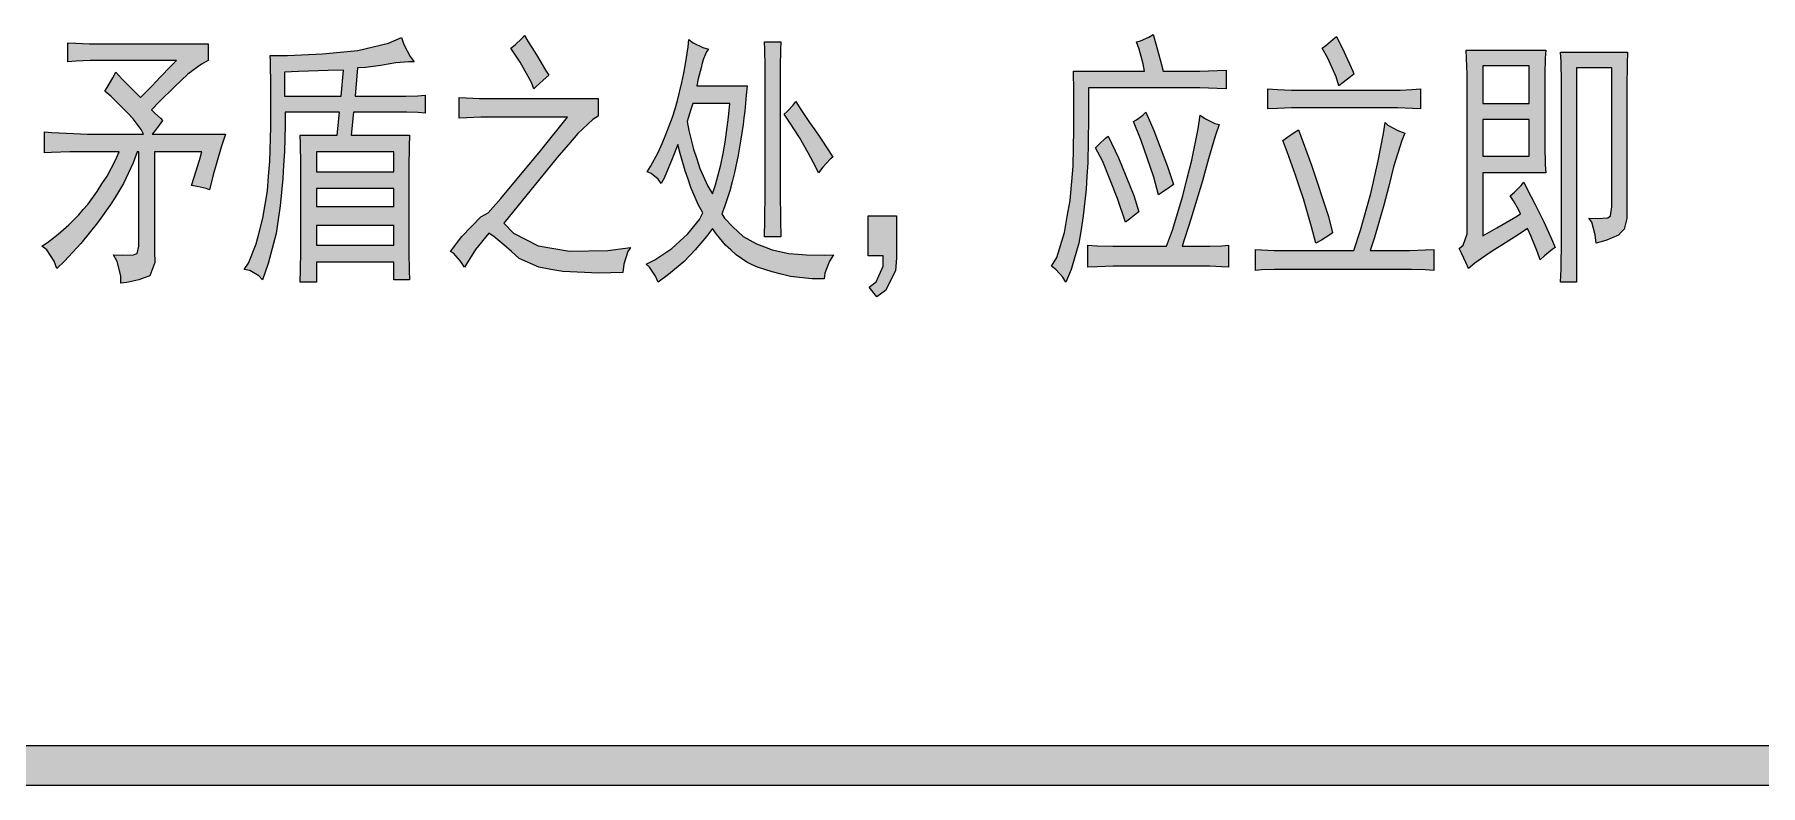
# Model space of a CAD drawing. Header units: millimetres. Extents: x 805 to 6044844, y 120 to 7887884.
# Drawn here: x 6039287 to 6042065, y 7862301 to 7863510 of the extents above; entities that cross this region are included whole.
import ezdxf

# ---------------------------------------------------------------- set-up
doc = ezdxf.new("R2010")
doc.units = ezdxf.units.MM

msp = doc.modelspace()

# ---------------------------------------------------------------- hatches: boundary and pattern name
h = msp.add_hatch(color=0)
h.dxf.hatch_style = 2
h.paths.add_polyline_path([(6039479.9, 7863321.1), (6039479.9, 7863160.7), (6039480.4, 7863143), (6039472.4, 7863121.5), (6039463.3, 7863118.3), (6039454.7, 7863115.1), (6039435.4, 7863110.8), (6039425.7, 7863109.7), (6039425.7, 7863121.5), (6039419.8, 7863144.6), (6039413.9, 7863155.3), (6039428.4, 7863154.8), (6039446.1, 7863155.3), (6039448.8, 7863156.4), (6039452, 7863157.5), (6039454.7, 7863169.3), (6039454.7, 7863178.9), (6039454.7, 7863321.1), (6039452, 7863321.1), (6039445.6, 7863303.4), (6039430, 7863270.2), (6039420.3, 7863254.1), (6039410.7, 7863238.5), (6039388.1, 7863206.8), (6039374.7, 7863190.2), (6039361.3, 7863173.6), (6039335.5, 7863145.1), (6039322.7, 7863133.3), (6039318.4, 7863145.1), (6039306.6, 7863163.4), (6039299, 7863169.3), (6039307.6, 7863175.2), (6039325.3, 7863188.6), (6039333.4, 7863196.1), (6039342, 7863203.6), (6039358.1, 7863219.7), (6039365.1, 7863228.3), (6039372.6, 7863236.4), (6039387.6, 7863257.3), (6039395.6, 7863269.6), (6039403.7, 7863282), (6039417.1, 7863307.7), (6039423, 7863321.1), (6039362.4, 7863321.1), (6039343.6, 7863321.1), (6039314.1, 7863320.1), (6039302.8, 7863319.5), (6039302.8, 7863353.3), (6039314.6, 7863352.3), (6039349.5, 7863350.7), (6039372, 7863349.6), (6039462.2, 7863349.6), (6039458.4, 7863357.1), (6039445.6, 7863374.3), (6039437, 7863383.4), (6039427.8, 7863393.1), (6039409.6, 7863410.8), (6039399.9, 7863418.8), (6039403.7, 7863424.7), (6039412.8, 7863440.3), (6039417.7, 7863449.4), (6039427.8, 7863438.7), (6039447.7, 7863418.3), (6039457.4, 7863408.6), (6039462.7, 7863414), (6039475.6, 7863426.9), (6039482.6, 7863434.4), (6039489.6, 7863441.9), (6039505.7, 7863458.5), (6039515.3, 7863468.2), (6039384.9, 7863468.2), (6039376.3, 7863468.2), (6039353.8, 7863467.1), (6039340.4, 7863466), (6039340.4, 7863496.6), (6039353.3, 7863496.1), (6039374.7, 7863495), (6039383.8, 7863495), (6039566.3, 7863495), (6039566.3, 7863468.2), (6039555.6, 7863462.3), (6039533.6, 7863446.2), (6039522.8, 7863436), (6039512.1, 7863425.8), (6039488, 7863402.2), (6039475.1, 7863388.8), (6039480.4, 7863383.4), (6039489.6, 7863375.4), (6039492.8, 7863371.6), (6039487.4, 7863364.1), (6039479.4, 7863353.3), (6039476.2, 7863349.6), (6039594.2, 7863349.6), (6039587.2, 7863328.7), (6039574.4, 7863284.1), (6039568.5, 7863260), (6039563.1, 7863262.1), (6039548.6, 7863265.3), (6039539.5, 7863266.9), (6039543.8, 7863280.4), (6039552.4, 7863307.7), (6039556.1, 7863321.1)])
h = msp.add_hatch(color=0)
h.paths.add_polyline_path([(6039666.1, 7863476.2), (6039694, 7863476.2), (6039750.4, 7863478.9), (6039778.8, 7863481.6), (6039807.3, 7863484.3), (6039856.7, 7863496.1), (6039877.6, 7863505.2), (6039881.3, 7863494), (6039891.5, 7863474.6), (6039898, 7863466), (6039889.4, 7863466), (6039868.5, 7863464.4), (6039856.1, 7863462.3), (6039844.3, 7863460.1), (6039819.6, 7863456.9), (6039806.7, 7863456.4), (6039803, 7863410.8), (6039877.6, 7863410.8), (6039884.6, 7863410.8), (6039903.9, 7863411.3), (6039915.7, 7863412.4), (6039915.7, 7863383.4), (6039904.4, 7863384.5), (6039886.2, 7863385), (6039879.2, 7863385), (6039800.3, 7863385), (6039796.5, 7863348), (6039890.5, 7863348), (6039889.9, 7863330.3), (6039889.4, 7863296.5), (6039889.4, 7863280.4), (6039889.4, 7863172.5), (6039889.4, 7863159.1), (6039889.9, 7863130.1), (6039890.5, 7863115.1), (6039865.2, 7863115.1), (6039865.2, 7863143.5), (6039740.7, 7863143.5), (6039740.7, 7863111.3), (6039714.4, 7863111.3), (6039715, 7863131.2), (6039715.5, 7863161.2), (6039715.5, 7863172.5), (6039715.5, 7863280.4), (6039715.5, 7863300.8), (6039715, 7863334.6), (6039714.4, 7863348), (6039774, 7863348), (6039777.8, 7863385), (6039690.3, 7863385), (6039690.3, 7863364.1), (6039689.2, 7863321.7), (6039687.6, 7863299.7), (6039686.5, 7863278.2), (6039682.2, 7863234.2), (6039679, 7863212.2), (6039675.8, 7863189.7), (6039662.9, 7863141.4), (6039653.8, 7863115.1), (6039647.9, 7863121.5), (6039633.4, 7863130.1), (6039624.3, 7863131.7), (6039631.3, 7863141.9), (6039643.6, 7863173), (6039649, 7863193.4), (6039654.3, 7863214.3), (6039661.8, 7863258.4), (6039663.5, 7863282), (6039665.6, 7863305.6), (6039667.2, 7863361.4), (6039667.2, 7863393.6), (6039667.2, 7863425.8), (6039666.7, 7863467.1)])
h.paths.add_polyline_path([(6039865.2, 7863170.9), (6039865.2, 7863202.5), (6039740.7, 7863202.5), (6039740.7, 7863170.9)])
h.paths.add_polyline_path([(6039865.2, 7863288.9), (6039865.2, 7863321.1), (6039740.7, 7863321.1), (6039740.7, 7863288.9)])
h.paths.add_polyline_path([(6039780.4, 7863410.8), (6039784.2, 7863452.6), (6039759.5, 7863452.1), (6039711.8, 7863450.5), (6039689.2, 7863449.4), (6039689.2, 7863410.8)])
h.paths.add_polyline_path([(6039865.2, 7863233.1), (6039865.2, 7863262.1), (6039740.7, 7863262.1), (6039740.7, 7863233.1)])
h = msp.add_hatch(color=0)
h.dxf.hatch_style = 2
h.paths.add_polyline_path([(6040090.6, 7863422.6), (6040086.9, 7863432.8), (6040068.6, 7863465.5), (6040053.6, 7863488.1), (6040060.6, 7863493.4), (6040071.3, 7863503.6), (6040075.6, 7863508.4), (6040081.5, 7863498.2), (6040092.3, 7863481.6), (6040096.6, 7863474.6), (6040100.3, 7863468.2), (6040109.4, 7863452.6), (6040114.8, 7863444.6), (6040105.7, 7863436.5), (6040093.9, 7863425.8)])
h = msp.add_hatch(color=0)
h.paths.add_polyline_path([(6040371.9, 7863486.4), (6040368.6, 7863482.1), (6040363.8, 7863470.9), (6040361.7, 7863463.9), (6040360.1, 7863456.4), (6040355.2, 7863438.7), (6040353.1, 7863427.4), (6040434.1, 7863427.4), (6040432.5, 7863412.4), (6040430.4, 7863386.6), (6040428.8, 7863375.9), (6040427.7, 7863365.2), (6040423.9, 7863341.5), (6040421.8, 7863328.7), (6040419.6, 7863315.8), (6040413.7, 7863287.9), (6040410, 7863272.8), (6040406.2, 7863258.4), (6040397.6, 7863232.6), (6040393.3, 7863221.3), (6040397.6, 7863214.3), (6040411, 7863200.4), (6040419.1, 7863192.9), (6040427.7, 7863184.8), (6040449.2, 7863173), (6040462, 7863168.2), (6040474.4, 7863163.4), (6040501.2, 7863157.5), (6040515.7, 7863156.4), (6040529.7, 7863155.3), (6040558.6, 7863154.8), (6040573.1, 7863155.3), (6040566.7, 7863145.1), (6040559.2, 7863125.8), (6040558.1, 7863116.7), (6040538.2, 7863116.7), (6040503.9, 7863120.4), (6040488.9, 7863124.2), (6040474.4, 7863127.9), (6040450.8, 7863135.5), (6040442.2, 7863139.2), (6040433.6, 7863143.5), (6040416.4, 7863155.3), (6040407.8, 7863163.4), (6040399.2, 7863170.9), (6040384.8, 7863188.6), (6040378.3, 7863197.7), (6040368.6, 7863184.8), (6040350.4, 7863163.4), (6040341.3, 7863153.7), (6040332.7, 7863144.6), (6040307.5, 7863123.6), (6040290.8, 7863111.3), (6040286.5, 7863121), (6040276.9, 7863135.5), (6040271.5, 7863140.3), (6040285.5, 7863147.3), (6040312.8, 7863165.5), (6040325.7, 7863177.3), (6040338.6, 7863189.1), (6040357.4, 7863212.2), (6040362.7, 7863222.9), (6040355.2, 7863236.4), (6040343.4, 7863263.7), (6040339.1, 7863277.1), (6040334.3, 7863290.6), (6040326.3, 7863318.5), (6040322.5, 7863333), (6040313.4, 7863309.9), (6040300.5, 7863278.7), (6040295.7, 7863270.2), (6040290.8, 7863277.1), (6040279.6, 7863286.3), (6040273.1, 7863288.9), (6040278.5, 7863297.5), (6040290.8, 7863320.1), (6040297.3, 7863334.6), (6040303.2, 7863349.1), (6040313.9, 7863377), (6040318.2, 7863390.4), (6040322, 7863403.8), (6040328.9, 7863432.8), (6040332.2, 7863447.8), (6040334.8, 7863462.8), (6040339.1, 7863490.2), (6040340.2, 7863502), (6040347.2, 7863496.6), (6040362.7, 7863489.1)])
h.paths.add_polyline_path([(6040337.5, 7863370), (6040340.2, 7863355.5), (6040347.7, 7863325.4), (6040353.1, 7863309.9), (6040357.9, 7863294.3), (6040370.8, 7863265.9), (6040378.3, 7863253.5), (6040383.1, 7863268), (6040391.7, 7863300.2), (6040395.5, 7863318.5), (6040398.7, 7863336.7), (6040404.1, 7863377), (6040406.2, 7863399), (6040346.6, 7863399), (6040343.4, 7863389.3), (6040339.1, 7863375.4)])
h = msp.add_hatch(color=0)
h.dxf.hatch_style = 2
h.paths.add_polyline_path([(6040488.3, 7863498.2), (6040487.8, 7863485.9), (6040487.3, 7863458), (6040487.3, 7863442.4), (6040487.3, 7863273.9), (6040487.3, 7863256.2), (6040487.8, 7863211.1), (6040488.3, 7863184.3), (6040462, 7863184.3), (6040462.6, 7863211.1), (6040463.1, 7863256.2), (6040463.1, 7863273.9), (6040463.1, 7863442.4), (6040463.1, 7863458), (6040462.6, 7863485.9), (6040462, 7863498.2)])
h = msp.add_hatch(color=0)
h.dxf.hatch_style = 2
h.paths.add_polyline_path([(6041087.8, 7863510.1), (6041092.1, 7863495), (6041100.1, 7863465.5), (6041103.9, 7863451), (6041149.5, 7863451), (6041162.9, 7863451), (6041190.8, 7863452.1), (6041205.3, 7863452.6), (6041205.3, 7863422.6), (6041190.8, 7863423.1), (6041162.9, 7863424.2), (6041149.5, 7863424.2), (6040983.7, 7863424.2), (6040983.7, 7863374.3), (6040982.6, 7863303.4), (6040981, 7863282), (6040979.9, 7863261), (6040975.1, 7863218.1), (6040971.9, 7863196.1), (6040968.1, 7863174.1), (6040955.8, 7863131.7), (6040947.2, 7863111.3), (6040942.4, 7863119.4), (6040931.1, 7863131.7), (6040924.1, 7863137.1), (6040932.7, 7863151), (6040945, 7863191.3), (6040949.3, 7863217), (6040954.2, 7863242.8), (6040959, 7863298.1), (6040959.5, 7863327.6), (6040960.1, 7863357.1), (6040960.1, 7863418.8), (6040959.5, 7863451), (6041073.8, 7863451), (6041071.7, 7863462.8), (6041065.3, 7863486.4), (6041061, 7863498.2), (6041067.4, 7863499.9), (6041080.8, 7863505.8)])
h = msp.add_hatch(color=0)
h.dxf.hatch_style = 2
h.paths.add_polyline_path([(6041383, 7863506.8), (6041395.3, 7863481.6), (6041409.3, 7863451), (6041410.9, 7863446.2), (6041405.5, 7863441.9), (6041393.7, 7863432.8), (6041386.7, 7863427.4), (6041382.4, 7863441.9), (6041369, 7863472), (6041359.9, 7863488.1), (6041365.8, 7863492.3), (6041377.1, 7863502)])
h = msp.add_hatch(color=0)
h.paths.add_polyline_path([(6041720, 7863484.8), (6041718.9, 7863472), (6041718.4, 7863446.2), (6041718.4, 7863432.8), (6041718.4, 7863346.4), (6041718.4, 7863330.3), (6041718.9, 7863300.8), (6041720, 7863287.3), (6041618.6, 7863287.3), (6041618.6, 7863185.9), (6041641.1, 7863198.8), (6041671.7, 7863216.5), (6041679.2, 7863221.3), (6041676, 7863228.3), (6041668, 7863242.3), (6041662.6, 7863250.3), (6041669.6, 7863256.2), (6041680.3, 7863266.9), (6041684.6, 7863272.3), (6041690, 7863261), (6041702.8, 7863236.4), (6041709.8, 7863222.4), (6041716.8, 7863208.4), (6041729.1, 7863181.1), (6041735, 7863167.1), (6041730.2, 7863163.9), (6041717.9, 7863153.7), (6041710.9, 7863147.3), (6041706.6, 7863159.6), (6041696.4, 7863184.8), (6041690.5, 7863197.7), (6041675.5, 7863187.5), (6041649.2, 7863170.9), (6041637.9, 7863163.9), (6041627.2, 7863156.9), (6041605.7, 7863141.9), (6041595.5, 7863133.3), (6041591.7, 7863141.9), (6041584.2, 7863158), (6041580.5, 7863165.5), (6041586.9, 7863170.9), (6041593.4, 7863189.1), (6041593.4, 7863202.5), (6041593.4, 7863432.8), (6041593.4, 7863446.2), (6041592.3, 7863472), (6041591.7, 7863484.8)])
h.paths.add_polyline_path([(6041693.2, 7863399), (6041693.2, 7863459.6), (6041618.6, 7863459.6), (6041618.6, 7863399)])
h.paths.add_polyline_path([(6041693.2, 7863314.2), (6041693.2, 7863373.2), (6041618.6, 7863373.2), (6041618.6, 7863314.2)])
h = msp.add_hatch(color=0)
h.dxf.hatch_style = 2
h.paths.add_polyline_path([(6041851.5, 7863481.6), (6041851, 7863462.3), (6041850.4, 7863425.8), (6041850.4, 7863408.6), (6041850.4, 7863226.7), (6041850.4, 7863213.8), (6041846.1, 7863196.6), (6041841.3, 7863191.8), (6041837, 7863187), (6041816.6, 7863178.4), (6041801, 7863174.1), (6041799.4, 7863187.5), (6041794.1, 7863207.9), (6041789.2, 7863214.3), (6041803.2, 7863213.8), (6041819.8, 7863214.9), (6041822, 7863216.5), (6041824.1, 7863218.1), (6041826.3, 7863232.6), (6041826.3, 7863244.9), (6041826.3, 7863456.4), (6041769.4, 7863456.4), (6041769.4, 7863111.3), (6041743.6, 7863111.3), (6041744.7, 7863132.8), (6041745.2, 7863178.4), (6041745.2, 7863202.5), (6041745.2, 7863415.6), (6041745.2, 7863433.3), (6041744.7, 7863466), (6041743.6, 7863481.6)])
h = msp.add_hatch(color=0)
h.dxf.hatch_style = 2
h.paths.add_polyline_path([(6040014.4, 7863377), (6040005.3, 7863377), (6039982.8, 7863375.9), (6039970.4, 7863375.4), (6039970.4, 7863408.6), (6039981.7, 7863408.1), (6040003.2, 7863407), (6040013.4, 7863407), (6040194.2, 7863407), (6040194.2, 7863378.6), (6040185.6, 7863373.2), (6040161.5, 7863350.7), (6040146.5, 7863333), (6040130.9, 7863315.2), (6040079.4, 7863251.9), (6040042.3, 7863206.3), (6040057.9, 7863190.2), (6040097.6, 7863169.8), (6040122.9, 7863165.5), (6040148.1, 7863161.2), (6040209.8, 7863162.3), (6040246.3, 7863167.1), (6040242, 7863160.7), (6040235.6, 7863140.3), (6040233.9, 7863126.9), (6040195.3, 7863125.8), (6040137.3, 7863128.5), (6040118, 7863131.7), (6040098.7, 7863135.5), (6040067, 7863149.4), (6040054.7, 7863160.7), (6040042.3, 7863171.4), (6040026.2, 7863184.8), (6040022, 7863187.5), (6040018.2, 7863190.2), (6039996.7, 7863163.9), (6039979, 7863135.5), (6039972.6, 7863145.1), (6039961.3, 7863158), (6039956.5, 7863160.7), (6039974.7, 7863184.8), (6040005.3, 7863216.5), (6040017.1, 7863222.9), (6040037.5, 7863246), (6040101.4, 7863322.8), (6040144.9, 7863377)])
h = msp.add_hatch(color=0)
h.dxf.hatch_style = 2
h.paths.add_polyline_path([(6040512.5, 7863402.2), (6040519.5, 7863390.9), (6040534.5, 7863368.4), (6040543.1, 7863356.6), (6040551.1, 7863344.8), (6040565.6, 7863322.8), (6040572.1, 7863312.6), (6040567.8, 7863309.3), (6040556, 7863296.5), (6040549, 7863287.3), (6040544.1, 7863297.5), (6040532.3, 7863319.5), (6040525.4, 7863331.9), (6040518.4, 7863344.2), (6040502.3, 7863368.9), (6040493.7, 7863381.8), (6040498.5, 7863386.1), (6040508.2, 7863396.3)])
h = msp.add_hatch(color=0)
h.dxf.hatch_style = 2
h.paths.add_polyline_path([(6041480.1, 7863420.4), (6041485.5, 7863420.4), (6041504.3, 7863421.5), (6041518.2, 7863422.6), (6041518.2, 7863390.4), (6041505.3, 7863390.9), (6041481.2, 7863392), (6041470.5, 7863392), (6041318, 7863392), (6041310.5, 7863392), (6041288, 7863390.9), (6041272.4, 7863390.4), (6041272.4, 7863422.6), (6041288, 7863421.5), (6041310.5, 7863420.4), (6041318, 7863420.4)])
h = msp.add_hatch(color=0)
h.dxf.hatch_style = 2
h.paths.add_polyline_path([(6041194.1, 7863365.2), (6041187.6, 7863346.4), (6041176.9, 7863309.9), (6041172.1, 7863292.2), (6041167.2, 7863274.5), (6041148.4, 7863212.7), (6041134.5, 7863169.3), (6041169.9, 7863169.3), (6041179, 7863169.3), (6041198.4, 7863169.8), (6041209.1, 7863170.9), (6041209.1, 7863135.5), (6041198.4, 7863136), (6041179, 7863137.1), (6041169.9, 7863137.1), (6041034.7, 7863137.1), (6041023.4, 7863137.1), (6040997.6, 7863136), (6040982.6, 7863135.5), (6040982.6, 7863170.9), (6040997.1, 7863169.8), (6041022.9, 7863169.3), (6041034.7, 7863169.3), (6041109.3, 7863169.3), (6041118.9, 7863195), (6041135.6, 7863250.3), (6041142.5, 7863278.7), (6041150.1, 7863307.7), (6041160.3, 7863358.2), (6041163.5, 7863380.2), (6041172.1, 7863374.3), (6041187.1, 7863366.8)])
h = msp.add_hatch(color=0)
h.dxf.hatch_style = 2
h.paths.add_polyline_path([(6041076, 7863385), (6041088.9, 7863355.5), (6041110.9, 7863297.5), (6041120.5, 7863268.6), (6041114.6, 7863264.3), (6041102.8, 7863256.2), (6041096.4, 7863251.9), (6041088.9, 7863280.4), (6041068.5, 7863339.4), (6041056.1, 7863370), (6041061, 7863372.7), (6041071.2, 7863380.2)])
h = msp.add_hatch(color=0)
h.dxf.hatch_style = 2
h.paths.add_polyline_path([(6041015.3, 7863346.4), (6041032, 7863311.5), (6041056.7, 7863250.8), (6041064.7, 7863224.5), (6041060.4, 7863221.3), (6041049.7, 7863212.7), (6041043.3, 7863207.9), (6041030.4, 7863246), (6041006.8, 7863305.6), (6040995, 7863327.6), (6041000.9, 7863333.5), (6041011.1, 7863343.1)])
h = msp.add_hatch(color=0)
h.dxf.hatch_style = 2
h.paths.add_polyline_path([(6041493, 7863351.2), (6041488.2, 7863339.4), (6041474.7, 7863297), (6041467.2, 7863265.9), (6041459.2, 7863235.3), (6041444.2, 7863183.2), (6041437.2, 7863162.3), (6041489.2, 7863162.3), (6041500.5, 7863162.3), (6041525.7, 7863163.4), (6041539.7, 7863163.9), (6041539.7, 7863130.1), (6041525.7, 7863131.2), (6041503.7, 7863131.7), (6041495.7, 7863131.7), (6041293.9, 7863131.7), (6041283.2, 7863131.7), (6041262.2, 7863131.2), (6041252.6, 7863130.1), (6041252.6, 7863163.9), (6041262.2, 7863163.4), (6041282.6, 7863162.3), (6041292.8, 7863162.3), (6041410.9, 7863162.3), (6041421.6, 7863195), (6041438.3, 7863254.1), (6041444.2, 7863280.4), (6041450.1, 7863306.7), (6041458.6, 7863350.7), (6041461.3, 7863368.4), (6041465.6, 7863364.1), (6041481.7, 7863355.5)])
h = msp.add_hatch(color=0)
h.dxf.hatch_style = 2
h.paths.add_polyline_path([(6041321.8, 7863356.6), (6041342.7, 7863299.7), (6041370.1, 7863217), (6041376.5, 7863190.7), (6041372.2, 7863187.5), (6041358.8, 7863178.9), (6041349.7, 7863174.1), (6041342.7, 7863200.4), (6041329.8, 7863245.5), (6041323.4, 7863264.3), (6041317, 7863283.6), (6041303.5, 7863321.1), (6041296.6, 7863339.4), (6041302.5, 7863343.7), (6041314.8, 7863352.3)])
h = msp.add_hatch(color=0)
h.dxf.hatch_style = 2
h.paths.add_polyline_path([(6040628.9, 7863218.1), (6040674.6, 7863218.1), (6040674.6, 7863150.5), (6040672.9, 7863129.6), (6040656.8, 7863097.9), (6040642.9, 7863087.7), (6040630.5, 7863103.3), (6040641.8, 7863111.8), (6040653.1, 7863137.1), (6040653.1, 7863153.7), (6040628.9, 7863153.7)])
h = msp.add_hatch(color=0)
h.dxf.hatch_style = 2
h.paths.add_polyline_path([(6035838.5, 7862301.5), (6035838.5, 7862365.9), (6043344, 7862365.9), (6043344, 7862301.5)])

# ---------------------------------------------------------------- linework, layer by layer
at = {"color": 0, "lineweight": 0}
for points in [[(6039479.9, 7863321.1), (6039479.9, 7863160.7), (6039480.4, 7863143), (6039472.4, 7863121.5), (6039463.3, 7863118.3), (6039454.7, 7863115.1), (6039435.4, 7863110.8), (6039425.7, 7863109.7), (6039425.7, 7863121.5), (6039419.8, 7863144.6), (6039413.9, 7863155.3), (6039428.4, 7863154.8), (6039446.1, 7863155.3), (6039448.8, 7863156.4), (6039452, 7863157.5), (6039454.7, 7863169.3), (6039454.7, 7863178.9), (6039454.7, 7863321.1), (6039452, 7863321.1), (6039445.6, 7863303.4), (6039430, 7863270.2), (6039420.3, 7863254.1), (6039410.7, 7863238.5), (6039388.1, 7863206.8), (6039374.7, 7863190.2), (6039361.3, 7863173.6), (6039335.5, 7863145.1), (6039322.7, 7863133.3), (6039318.4, 7863145.1), (6039306.6, 7863163.4), (6039299, 7863169.3), (6039307.6, 7863175.2), (6039325.3, 7863188.6), (6039333.4, 7863196.1), (6039342, 7863203.6), (6039358.1, 7863219.7), (6039365.1, 7863228.3), (6039372.6, 7863236.4), (6039387.6, 7863257.3), (6039395.6, 7863269.6), (6039403.7, 7863282), (6039417.1, 7863307.7), (6039423, 7863321.1), (6039362.4, 7863321.1), (6039343.6, 7863321.1), (6039314.1, 7863320.1), (6039302.8, 7863319.5), (6039302.8, 7863353.3), (6039314.6, 7863352.3), (6039349.5, 7863350.7), (6039372, 7863349.6), (6039462.2, 7863349.6), (6039458.4, 7863357.1), (6039445.6, 7863374.3), (6039437, 7863383.4), (6039427.8, 7863393.1), (6039409.6, 7863410.8), (6039399.9, 7863418.8), (6039403.7, 7863424.7), (6039412.8, 7863440.3), (6039417.7, 7863449.4), (6039427.8, 7863438.7), (6039447.7, 7863418.3), (6039457.4, 7863408.6), (6039462.7, 7863414), (6039475.6, 7863426.9), (6039482.6, 7863434.4), (6039489.6, 7863441.9), (6039505.7, 7863458.5), (6039515.3, 7863468.2), (6039384.9, 7863468.2), (6039376.3, 7863468.2), (6039353.8, 7863467.1), (6039340.4, 7863466), (6039340.4, 7863496.6), (6039353.3, 7863496.1), (6039374.7, 7863495), (6039383.8, 7863495), (6039566.3, 7863495), (6039566.3, 7863468.2), (6039555.6, 7863462.3), (6039533.6, 7863446.2), (6039522.8, 7863436), (6039512.1, 7863425.8), (6039488, 7863402.2), (6039475.1, 7863388.8), (6039480.4, 7863383.4), (6039489.6, 7863375.4), (6039492.8, 7863371.6), (6039487.4, 7863364.1), (6039479.4, 7863353.3), (6039476.2, 7863349.6), (6039594.2, 7863349.6), (6039587.2, 7863328.7), (6039574.4, 7863284.1), (6039568.5, 7863260), (6039563.1, 7863262.1), (6039548.6, 7863265.3), (6039539.5, 7863266.9), (6039543.8, 7863280.4), (6039552.4, 7863307.7), (6039556.1, 7863321.1)], [(6039666.1, 7863476.2), (6039694, 7863476.2), (6039750.4, 7863478.9), (6039778.8, 7863481.6), (6039807.3, 7863484.3), (6039856.7, 7863496.1), (6039877.6, 7863505.2), (6039881.3, 7863494), (6039891.5, 7863474.6), (6039898, 7863466), (6039889.4, 7863466), (6039868.5, 7863464.4), (6039856.1, 7863462.3), (6039844.3, 7863460.1), (6039819.6, 7863456.9), (6039806.7, 7863456.4), (6039803, 7863410.8), (6039877.6, 7863410.8), (6039884.6, 7863410.8), (6039903.9, 7863411.3), (6039915.7, 7863412.4), (6039915.7, 7863383.4), (6039904.4, 7863384.5), (6039886.2, 7863385), (6039879.2, 7863385), (6039800.3, 7863385), (6039796.5, 7863348), (6039890.5, 7863348), (6039889.9, 7863330.3), (6039889.4, 7863296.5), (6039889.4, 7863280.4), (6039889.4, 7863172.5), (6039889.4, 7863159.1), (6039889.9, 7863130.1), (6039890.5, 7863115.1), (6039865.2, 7863115.1), (6039865.2, 7863143.5), (6039740.7, 7863143.5), (6039740.7, 7863111.3), (6039714.4, 7863111.3), (6039715, 7863131.2), (6039715.5, 7863161.2), (6039715.5, 7863172.5), (6039715.5, 7863280.4), (6039715.5, 7863300.8), (6039715, 7863334.6), (6039714.4, 7863348), (6039774, 7863348), (6039777.8, 7863385), (6039690.3, 7863385), (6039690.3, 7863364.1), (6039689.2, 7863321.7), (6039687.6, 7863299.7), (6039686.5, 7863278.2), (6039682.2, 7863234.2), (6039679, 7863212.2), (6039675.8, 7863189.7), (6039662.9, 7863141.4), (6039653.8, 7863115.1), (6039647.9, 7863121.5), (6039633.4, 7863130.1), (6039624.3, 7863131.7), (6039631.3, 7863141.9), (6039643.6, 7863173), (6039649, 7863193.4), (6039654.3, 7863214.3), (6039661.8, 7863258.4), (6039663.5, 7863282), (6039665.6, 7863305.6), (6039667.2, 7863361.4), (6039667.2, 7863393.6), (6039667.2, 7863425.8), (6039666.7, 7863467.1)], [(6040090.6, 7863422.6), (6040086.9, 7863432.8), (6040068.6, 7863465.5), (6040053.6, 7863488.1), (6040060.6, 7863493.4), (6040071.3, 7863503.6), (6040075.6, 7863508.4), (6040081.5, 7863498.2), (6040092.3, 7863481.6), (6040096.6, 7863474.6), (6040100.3, 7863468.2), (6040109.4, 7863452.6), (6040114.8, 7863444.6), (6040105.7, 7863436.5), (6040093.9, 7863425.8)], [(6040371.9, 7863486.4), (6040368.6, 7863482.1), (6040363.8, 7863470.9), (6040361.7, 7863463.9), (6040360.1, 7863456.4), (6040355.2, 7863438.7), (6040353.1, 7863427.4), (6040434.1, 7863427.4), (6040432.5, 7863412.4), (6040430.4, 7863386.6), (6040428.8, 7863375.9), (6040427.7, 7863365.2), (6040423.9, 7863341.5), (6040421.8, 7863328.7), (6040419.6, 7863315.8), (6040413.7, 7863287.9), (6040410, 7863272.8), (6040406.2, 7863258.4), (6040397.6, 7863232.6), (6040393.3, 7863221.3), (6040397.6, 7863214.3), (6040411, 7863200.4), (6040419.1, 7863192.9), (6040427.7, 7863184.8), (6040449.2, 7863173), (6040462, 7863168.2), (6040474.4, 7863163.4), (6040501.2, 7863157.5), (6040515.7, 7863156.4), (6040529.7, 7863155.3), (6040558.6, 7863154.8), (6040573.1, 7863155.3), (6040566.7, 7863145.1), (6040559.2, 7863125.8), (6040558.1, 7863116.7), (6040538.2, 7863116.7), (6040503.9, 7863120.4), (6040488.9, 7863124.2), (6040474.4, 7863127.9), (6040450.8, 7863135.5), (6040442.2, 7863139.2), (6040433.6, 7863143.5), (6040416.4, 7863155.3), (6040407.8, 7863163.4), (6040399.2, 7863170.9), (6040384.8, 7863188.6), (6040378.3, 7863197.7), (6040368.6, 7863184.8), (6040350.4, 7863163.4), (6040341.3, 7863153.7), (6040332.7, 7863144.6), (6040307.5, 7863123.6), (6040290.8, 7863111.3), (6040286.5, 7863121), (6040276.9, 7863135.5), (6040271.5, 7863140.3), (6040285.5, 7863147.3), (6040312.8, 7863165.5), (6040325.7, 7863177.3), (6040338.6, 7863189.1), (6040357.4, 7863212.2), (6040362.7, 7863222.9), (6040355.2, 7863236.4), (6040343.4, 7863263.7), (6040339.1, 7863277.1), (6040334.3, 7863290.6), (6040326.3, 7863318.5), (6040322.5, 7863333), (6040313.4, 7863309.9), (6040300.5, 7863278.7), (6040295.7, 7863270.2), (6040290.8, 7863277.1), (6040279.6, 7863286.3), (6040273.1, 7863288.9), (6040278.5, 7863297.5), (6040290.8, 7863320.1), (6040297.3, 7863334.6), (6040303.2, 7863349.1), (6040313.9, 7863377), (6040318.2, 7863390.4), (6040322, 7863403.8), (6040328.9, 7863432.8), (6040332.2, 7863447.8), (6040334.8, 7863462.8), (6040339.1, 7863490.2), (6040340.2, 7863502), (6040347.2, 7863496.6), (6040362.7, 7863489.1)], [(6040488.3, 7863498.2), (6040487.8, 7863485.9), (6040487.3, 7863458), (6040487.3, 7863442.4), (6040487.3, 7863273.9), (6040487.3, 7863256.2), (6040487.8, 7863211.1), (6040488.3, 7863184.3), (6040462, 7863184.3), (6040462.6, 7863211.1), (6040463.1, 7863256.2), (6040463.1, 7863273.9), (6040463.1, 7863442.4), (6040463.1, 7863458), (6040462.6, 7863485.9), (6040462, 7863498.2)], [(6041087.8, 7863510.1), (6041092.1, 7863495), (6041100.1, 7863465.5), (6041103.9, 7863451), (6041149.5, 7863451), (6041162.9, 7863451), (6041190.8, 7863452.1), (6041205.3, 7863452.6), (6041205.3, 7863422.6), (6041190.8, 7863423.1), (6041162.9, 7863424.2), (6041149.5, 7863424.2), (6040983.7, 7863424.2), (6040983.7, 7863374.3), (6040982.6, 7863303.4), (6040981, 7863282), (6040979.9, 7863261), (6040975.1, 7863218.1), (6040971.9, 7863196.1), (6040968.1, 7863174.1), (6040955.8, 7863131.7), (6040947.2, 7863111.3), (6040942.4, 7863119.4), (6040931.1, 7863131.7), (6040924.1, 7863137.1), (6040932.7, 7863151), (6040945, 7863191.3), (6040949.3, 7863217), (6040954.2, 7863242.8), (6040959, 7863298.1), (6040959.5, 7863327.6), (6040960.1, 7863357.1), (6040960.1, 7863418.8), (6040959.5, 7863451), (6041073.8, 7863451), (6041071.7, 7863462.8), (6041065.3, 7863486.4), (6041061, 7863498.2), (6041067.4, 7863499.9), (6041080.8, 7863505.8)], [(6041383, 7863506.8), (6041395.3, 7863481.6), (6041409.3, 7863451), (6041410.9, 7863446.2), (6041405.5, 7863441.9), (6041393.7, 7863432.8), (6041386.7, 7863427.4), (6041382.4, 7863441.9), (6041369, 7863472), (6041359.9, 7863488.1), (6041365.8, 7863492.3), (6041377.1, 7863502)], [(6041720, 7863484.8), (6041718.9, 7863472), (6041718.4, 7863446.2), (6041718.4, 7863432.8), (6041718.4, 7863346.4), (6041718.4, 7863330.3), (6041718.9, 7863300.8), (6041720, 7863287.3), (6041618.6, 7863287.3), (6041618.6, 7863185.9), (6041641.1, 7863198.8), (6041671.7, 7863216.5), (6041679.2, 7863221.3), (6041676, 7863228.3), (6041668, 7863242.3), (6041662.6, 7863250.3), (6041669.6, 7863256.2), (6041680.3, 7863266.9), (6041684.6, 7863272.3), (6041690, 7863261), (6041702.8, 7863236.4), (6041709.8, 7863222.4), (6041716.8, 7863208.4), (6041729.1, 7863181.1), (6041735, 7863167.1), (6041730.2, 7863163.9), (6041717.9, 7863153.7), (6041710.9, 7863147.3), (6041706.6, 7863159.6), (6041696.4, 7863184.8), (6041690.5, 7863197.7), (6041675.5, 7863187.5), (6041649.2, 7863170.9), (6041637.9, 7863163.9), (6041627.2, 7863156.9), (6041605.7, 7863141.9), (6041595.5, 7863133.3), (6041591.7, 7863141.9), (6041584.2, 7863158), (6041580.5, 7863165.5), (6041586.9, 7863170.9), (6041593.4, 7863189.1), (6041593.4, 7863202.5), (6041593.4, 7863432.8), (6041593.4, 7863446.2), (6041592.3, 7863472), (6041591.7, 7863484.8)], [(6041693.2, 7863399), (6041693.2, 7863459.6), (6041618.6, 7863459.6), (6041618.6, 7863399)], [(6041851.5, 7863481.6), (6041851, 7863462.3), (6041850.4, 7863425.8), (6041850.4, 7863408.6), (6041850.4, 7863226.7), (6041850.4, 7863213.8), (6041846.1, 7863196.6), (6041841.3, 7863191.8), (6041837, 7863187), (6041816.6, 7863178.4), (6041801, 7863174.1), (6041799.4, 7863187.5), (6041794.1, 7863207.9), (6041789.2, 7863214.3), (6041803.2, 7863213.8), (6041819.8, 7863214.9), (6041822, 7863216.5), (6041824.1, 7863218.1), (6041826.3, 7863232.6), (6041826.3, 7863244.9), (6041826.3, 7863456.4), (6041769.4, 7863456.4), (6041769.4, 7863111.3), (6041743.6, 7863111.3), (6041744.7, 7863132.8), (6041745.2, 7863178.4), (6041745.2, 7863202.5), (6041745.2, 7863415.6), (6041745.2, 7863433.3), (6041744.7, 7863466), (6041743.6, 7863481.6)], [(6039780.4, 7863410.8), (6039784.2, 7863452.6), (6039759.5, 7863452.1), (6039711.8, 7863450.5), (6039689.2, 7863449.4), (6039689.2, 7863410.8)], [(6040014.4, 7863377), (6040005.3, 7863377), (6039982.8, 7863375.9), (6039970.4, 7863375.4), (6039970.4, 7863408.6), (6039981.7, 7863408.1), (6040003.2, 7863407), (6040013.4, 7863407), (6040194.2, 7863407), (6040194.2, 7863378.6), (6040185.6, 7863373.2), (6040161.5, 7863350.7), (6040146.5, 7863333), (6040130.9, 7863315.2), (6040079.4, 7863251.9), (6040042.3, 7863206.3), (6040057.9, 7863190.2), (6040097.6, 7863169.8), (6040122.9, 7863165.5), (6040148.1, 7863161.2), (6040209.8, 7863162.3), (6040246.3, 7863167.1), (6040242, 7863160.7), (6040235.6, 7863140.3), (6040233.9, 7863126.9), (6040195.3, 7863125.8), (6040137.3, 7863128.5), (6040118, 7863131.7), (6040098.7, 7863135.5), (6040067, 7863149.4), (6040054.7, 7863160.7), (6040042.3, 7863171.4), (6040026.2, 7863184.8), (6040022, 7863187.5), (6040018.2, 7863190.2), (6039996.7, 7863163.9), (6039979, 7863135.5), (6039972.6, 7863145.1), (6039961.3, 7863158), (6039956.5, 7863160.7), (6039974.7, 7863184.8), (6040005.3, 7863216.5), (6040017.1, 7863222.9), (6040037.5, 7863246), (6040101.4, 7863322.8), (6040144.9, 7863377)], [(6040512.5, 7863402.2), (6040519.5, 7863390.9), (6040534.5, 7863368.4), (6040543.1, 7863356.6), (6040551.1, 7863344.8), (6040565.6, 7863322.8), (6040572.1, 7863312.6), (6040567.8, 7863309.3), (6040556, 7863296.5), (6040549, 7863287.3), (6040544.1, 7863297.5), (6040532.3, 7863319.5), (6040525.4, 7863331.9), (6040518.4, 7863344.2), (6040502.3, 7863368.9), (6040493.7, 7863381.8), (6040498.5, 7863386.1), (6040508.2, 7863396.3)], [(6041480.1, 7863420.4), (6041485.5, 7863420.4), (6041504.3, 7863421.5), (6041518.2, 7863422.6), (6041518.2, 7863390.4), (6041505.3, 7863390.9), (6041481.2, 7863392), (6041470.5, 7863392), (6041318, 7863392), (6041310.5, 7863392), (6041288, 7863390.9), (6041272.4, 7863390.4), (6041272.4, 7863422.6), (6041288, 7863421.5), (6041310.5, 7863420.4), (6041318, 7863420.4)], [(6040337.5, 7863370), (6040340.2, 7863355.5), (6040347.7, 7863325.4), (6040353.1, 7863309.9), (6040357.9, 7863294.3), (6040370.8, 7863265.9), (6040378.3, 7863253.5), (6040383.1, 7863268), (6040391.7, 7863300.2), (6040395.5, 7863318.5), (6040398.7, 7863336.7), (6040404.1, 7863377), (6040406.2, 7863399), (6040346.6, 7863399), (6040343.4, 7863389.3), (6040339.1, 7863375.4)], [(6041194.1, 7863365.2), (6041187.6, 7863346.4), (6041176.9, 7863309.9), (6041172.1, 7863292.2), (6041167.2, 7863274.5), (6041148.4, 7863212.7), (6041134.5, 7863169.3), (6041169.9, 7863169.3), (6041179, 7863169.3), (6041198.4, 7863169.8), (6041209.1, 7863170.9), (6041209.1, 7863135.5), (6041198.4, 7863136), (6041179, 7863137.1), (6041169.9, 7863137.1), (6041034.7, 7863137.1), (6041023.4, 7863137.1), (6040997.6, 7863136), (6040982.6, 7863135.5), (6040982.6, 7863170.9), (6040997.1, 7863169.8), (6041022.9, 7863169.3), (6041034.7, 7863169.3), (6041109.3, 7863169.3), (6041118.9, 7863195), (6041135.6, 7863250.3), (6041142.5, 7863278.7), (6041150.1, 7863307.7), (6041160.3, 7863358.2), (6041163.5, 7863380.2), (6041172.1, 7863374.3), (6041187.1, 7863366.8)], [(6041076, 7863385), (6041088.9, 7863355.5), (6041110.9, 7863297.5), (6041120.5, 7863268.6), (6041114.6, 7863264.3), (6041102.8, 7863256.2), (6041096.4, 7863251.9), (6041088.9, 7863280.4), (6041068.5, 7863339.4), (6041056.1, 7863370), (6041061, 7863372.7), (6041071.2, 7863380.2)], [(6041693.2, 7863314.2), (6041693.2, 7863373.2), (6041618.6, 7863373.2), (6041618.6, 7863314.2)], [(6041015.3, 7863346.4), (6041032, 7863311.5), (6041056.7, 7863250.8), (6041064.7, 7863224.5), (6041060.4, 7863221.3), (6041049.7, 7863212.7), (6041043.3, 7863207.9), (6041030.4, 7863246), (6041006.8, 7863305.6), (6040995, 7863327.6), (6041000.9, 7863333.5), (6041011.1, 7863343.1)], [(6041493, 7863351.2), (6041488.2, 7863339.4), (6041474.7, 7863297), (6041467.2, 7863265.9), (6041459.2, 7863235.3), (6041444.2, 7863183.2), (6041437.2, 7863162.3), (6041489.2, 7863162.3), (6041500.5, 7863162.3), (6041525.7, 7863163.4), (6041539.7, 7863163.9), (6041539.7, 7863130.1), (6041525.7, 7863131.2), (6041503.7, 7863131.7), (6041495.7, 7863131.7), (6041293.9, 7863131.7), (6041283.2, 7863131.7), (6041262.2, 7863131.2), (6041252.6, 7863130.1), (6041252.6, 7863163.9), (6041262.2, 7863163.4), (6041282.6, 7863162.3), (6041292.8, 7863162.3), (6041410.9, 7863162.3), (6041421.6, 7863195), (6041438.3, 7863254.1), (6041444.2, 7863280.4), (6041450.1, 7863306.7), (6041458.6, 7863350.7), (6041461.3, 7863368.4), (6041465.6, 7863364.1), (6041481.7, 7863355.5)], [(6041321.8, 7863356.6), (6041342.7, 7863299.7), (6041370.1, 7863217), (6041376.5, 7863190.7), (6041372.2, 7863187.5), (6041358.8, 7863178.9), (6041349.7, 7863174.1), (6041342.7, 7863200.4), (6041329.8, 7863245.5), (6041323.4, 7863264.3), (6041317, 7863283.6), (6041303.5, 7863321.1), (6041296.6, 7863339.4), (6041302.5, 7863343.7), (6041314.8, 7863352.3)], [(6039865.2, 7863288.9), (6039865.2, 7863321.1), (6039740.7, 7863321.1), (6039740.7, 7863288.9)], [(6039865.2, 7863233.1), (6039865.2, 7863262.1), (6039740.7, 7863262.1), (6039740.7, 7863233.1)], [(6040628.9, 7863218.1), (6040674.6, 7863218.1), (6040674.6, 7863150.5), (6040672.9, 7863129.6), (6040656.8, 7863097.9), (6040642.9, 7863087.7), (6040630.5, 7863103.3), (6040641.8, 7863111.8), (6040653.1, 7863137.1), (6040653.1, 7863153.7), (6040628.9, 7863153.7)], [(6039865.2, 7863170.9), (6039865.2, 7863202.5), (6039740.7, 7863202.5), (6039740.7, 7863170.9)], [(6035838.5, 7862301.5), (6035838.5, 7862365.9), (6043344, 7862365.9), (6043344, 7862301.5)]]:
    msp.add_lwpolyline(points, close=True, dxfattribs=at)

doc.saveas('drawing.dxf')
